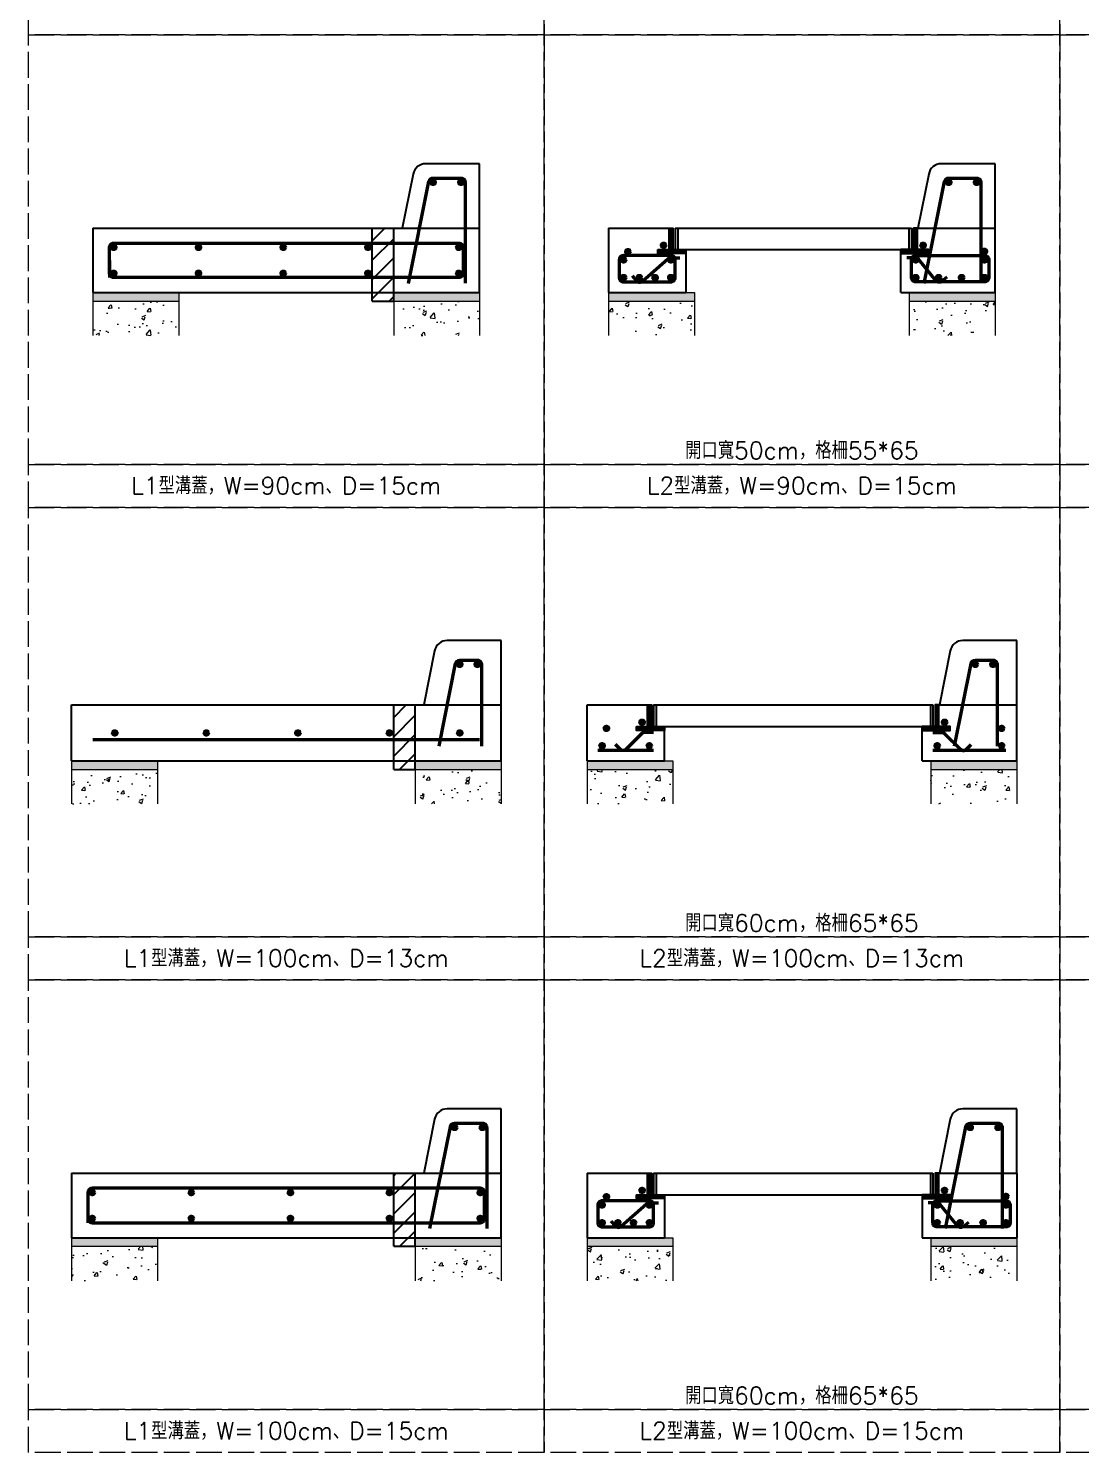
# Model space of a CAD drawing. Extents: x -2931 to 4779, y -2120 to 304.
# Drawn here: x 1044 to 1534, y -2120 to -1458 of the extents above; entities that cross this region are included whole.
import ezdxf

# ---------------------------------------------------------------- set-up
doc = ezdxf.new("R2010")
doc.units = 0
doc.header["$MEASUREMENT"] = 0
doc.linetypes.add('ACAD_ISO02W100', pattern=[15, 12, -3])
doc.layers.add('一、4.基本-隱藏', color=9, linetype='ACAD_ISO02W100', lineweight=20, plot=False)
doc.layers.add('三、3.文字-註解文字', color=2, linetype='Continuous')
for name, color, linetype, lineweight in [('二、1.繪圖-既有設施', 8, 'Continuous', 20), ('二、2.繪圖-施作項目', 181, 'Continuous', 30), ('二、5.繪圖-鋼筋', 60, 'Continuous', 50), ('二、6.繪圖-其他施作項目', 35, 'Continuous', 30)]:
    doc.layers.add(name, color=color, linetype=linetype, lineweight=lineweight)
doc.styles.add('Content', font='romans.shx', dxfattribs={"height": 4, "bigfont": 'genie.shx'})
doc.linetypes.add('ZIGZAG', pattern='A,0.00254,-5.08,[131,ltypeshp.shx,S=5.08,R=0,X=-5.08,Y=0],-10.16,[131,ltypeshp.shx,S=5.08,R=180,X=5.08,Y=0],-5.08', length=20.32254)
pattern_1 = [(0, (-454045.0519, -667553.1937), (1.27, 1.27), [0.635, -1.905]), (90, (-454044.7344, -667553.5112), (-1.27, 1.27), [0.635, -1.905])]
pattern_2 = [(50, (-454045.052, -667553.194), (18.2184669, -1.59390855), [1.905, -20.955]), (355, (-454045.052, -667553.194), (-3.52434214, 19.10568452), [1.524, -16.7640584]), (100.4514447, (-454043.534, -667553.326), (14.6941247, 17.5117752), [1.6190009, -17.80902446]), (46.1842, (-454045.052, -667548.114), (27.1079041, -4.2042328), [2.8575, -31.4325]), (96.6355576, (-454042.793, -667548.464), (23.7404134, 24.7426125), [2.4285023, -26.7135608]), (351.184151, (-454045.052, -667548.114), (23.7404134, 24.7426125), [2.2859967, -25.1459732]), (21, (-454042.512, -667549.384), (15.16143913, -10.22651982), [1.905, -20.955]), (326, (-454042.512, -667549.384), (6.18020283, 18.4187966), [1.524, -16.764]), (71.451445, (-454041.248, -667550.236), (21.34164193, 8.1922769), [1.6190009, -17.80899376]), (37.5, (-454045.052, -667553.1937), (0.308860325, 8.455503887), [0, -16.5608, 0, -17.018, 0, -16.8275]), (7.5, (-454045.052, -667553.194), (6.68196625, 10.01805748), [0, -9.7028, 0, -16.1798, 0, -6.4135]), (327.5, (-454050.716, -667553.194), (13.559059517, -0.5728744), [0, -6.35, 0, -19.812, 0, -26.289]), (317.5, (-454053.256, -667553.194), (14.81291814, 2.5426491), [0, -8.255, 0, -13.1572, 0, -18.669])]

msp = doc.modelspace()

# ---------------------------------------------------------------- hatches: boundary and pattern name
at = {"layer": '二、1.繪圖-既有設施'}
h = msp.add_hatch(dxfattribs=at)
h.set_pattern_fill('CROSS', color=256, scale=0.2)
h.set_pattern_definition(pattern_1)
h.paths.add_polyline_path([(1253.868, -1580.464), (1213.868, -1580.464), (1213.868, -1584.464), (1253.868, -1584.464)])
h.paths.add_polyline_path([(1113.868, -1580.464), (1073.868, -1580.464), (1073.868, -1584.464), (1113.868, -1584.464)])
h = msp.add_hatch(dxfattribs=at)
h.set_pattern_fill('CROSS', color=256, scale=0.2)
h.set_pattern_definition(pattern_1)
h.paths.add_polyline_path([(1493.868, -1580.464), (1453.868, -1580.464), (1453.868, -1584.464), (1493.868, -1584.464)])
h.paths.add_polyline_path([(1353.868, -1580.464), (1349.868, -1580.464), (1313.868, -1580.464), (1313.868, -1584.464), (1353.868, -1584.464)])
h = msp.add_hatch(dxfattribs=at)
h.set_pattern_fill('AR-CONC', color=256, scale=0.1)
h.set_pattern_definition(pattern_2)
h.paths.add_polyline_path([(1213.868, -1600.464), (1253.868, -1600.464), (1253.868, -1584.464), (1213.868, -1584.464)])
h.paths.add_polyline_path([(1073.868, -1600.464), (1113.868, -1600.464), (1113.868, -1584.464), (1073.868, -1584.464)])
h = msp.add_hatch(dxfattribs=at)
h.set_pattern_fill('AR-CONC', color=256, scale=0.1)
h.set_pattern_definition(pattern_2)
h.paths.add_polyline_path([(1453.868, -1600.464), (1493.868, -1600.464), (1493.868, -1584.464), (1453.868, -1584.464)])
h.paths.add_polyline_path([(1313.868, -1600.464), (1353.868, -1600.464), (1353.868, -1584.464), (1313.868, -1584.464)])
h = msp.add_hatch(dxfattribs=at)
h.set_pattern_fill('CROSS', color=256, scale=0.2)
h.set_pattern_definition([(0, (-454045.0519, -667553.1937), (1.27, 1.27), [0.635, -1.905]), (90, (-454044.7344, -667553.5112), (-1.27, 1.27), [0.635, -1.905])])
h.paths.add_polyline_path([(1103.868, -1798.464), (1063.868, -1798.464), (1063.868, -1802.464), (1103.868, -1802.464)])
h.paths.add_polyline_path([(1263.868, -1798.464), (1223.868, -1798.464), (1223.868, -1802.464), (1263.868, -1802.464)])
h = msp.add_hatch(dxfattribs=at)
h.set_pattern_fill('AR-CONC', color=256, scale=0.1)
h.set_pattern_definition([(50, (-454045.052, -667553.194), (18.2184669, -1.59390855), [1.905, -20.955]), (355, (-454045.052, -667553.194), (-3.52434214, 19.10568452), [1.524, -16.7640584]), (100.4514447, (-454043.534, -667553.326), (14.6941247, 17.5117752), [1.6190009, -17.80902446]), (46.1842, (-454045.052, -667548.114), (27.1079041, -4.2042328), [2.8575, -31.4325]), (96.6355576, (-454042.793, -667548.464), (23.7404134, 24.7426125), [2.4285023, -26.7135608]), (351.184151, (-454045.052, -667548.114), (23.7404134, 24.7426125), [2.2859967, -25.1459732]), (21, (-454042.512, -667549.384), (15.16143913, -10.22651982), [1.905, -20.955]), (326, (-454042.512, -667549.384), (6.18020283, 18.4187966), [1.524, -16.764]), (71.451445, (-454041.248, -667550.236), (21.34164193, 8.1922769), [1.6190009, -17.80899376]), (37.5, (-454045.052, -667553.1937), (0.308860325, 8.455503887), [0, -16.5608, 0, -17.018, 0, -16.8275]), (7.5, (-454045.052, -667553.194), (6.68196625, 10.01805748), [0, -9.7028, 0, -16.1798, 0, -6.4135]), (327.5, (-454050.716, -667553.194), (13.559059517, -0.5728744), [0, -6.35, 0, -19.812, 0, -26.289]), (317.5, (-454053.256, -667553.194), (14.81291814, 2.5426491), [0, -8.255, 0, -13.1572, 0, -18.669])])
h.paths.add_polyline_path([(1223.868, -1818.464), (1263.868, -1818.464), (1263.868, -1802.464), (1223.868, -1802.464)])
h.paths.add_polyline_path([(1063.868, -1818.464), (1103.868, -1818.464), (1103.868, -1802.464), (1063.868, -1802.464)])
h = msp.add_hatch(dxfattribs=at)
h.set_pattern_fill('CROSS', color=256, scale=0.2)
h.set_pattern_definition(pattern_1)
h.paths.add_polyline_path([(1343.868, -1798.464), (1339.868, -1798.464), (1303.868, -1798.464), (1303.868, -1802.464), (1343.868, -1802.464)])
h.paths.add_polyline_path([(1503.868, -1798.464), (1463.868, -1798.464), (1463.868, -1802.464), (1503.868, -1802.464)])
h = msp.add_hatch(dxfattribs=at)
h.set_pattern_fill('AR-CONC', color=256, scale=0.1)
h.set_pattern_definition(pattern_2)
h.paths.add_polyline_path([(1463.868, -1818.464), (1503.868, -1818.464), (1503.868, -1802.464), (1463.868, -1802.464)])
h.paths.add_polyline_path([(1303.868, -1818.464), (1343.868, -1818.464), (1343.868, -1802.464), (1303.868, -1802.464)])
h = msp.add_hatch(dxfattribs=at)
h.set_pattern_fill('CROSS', color=256, scale=0.2)
h.set_pattern_definition([(0, (-454045.0519, -667553.1937), (1.27, 1.27), [0.635, -1.905]), (90, (-454044.7344, -667553.5112), (-1.27, 1.27), [0.635, -1.905])])
h.paths.add_polyline_path([(1263.868, -2020.464), (1223.868, -2020.464), (1223.868, -2024.464), (1263.868, -2024.464)])
h.paths.add_polyline_path([(1103.868, -2020.464), (1063.868, -2020.464), (1063.868, -2024.464), (1103.868, -2024.464)])
h = msp.add_hatch(dxfattribs=at)
h.set_pattern_fill('CROSS', color=256, scale=0.2)
h.set_pattern_definition([(0, (-454045.0519, -667553.1937), (1.27, 1.27), [0.635, -1.905]), (90, (-454044.7344, -667553.5112), (-1.27, 1.27), [0.635, -1.905])])
h.paths.add_polyline_path([(1503.868, -2020.464), (1463.868, -2020.464), (1463.868, -2024.464), (1503.868, -2024.464)])
h.paths.add_polyline_path([(1343.868, -2020.464), (1339.868, -2020.464), (1303.868, -2020.464), (1303.868, -2024.464), (1343.868, -2024.464)])
h = msp.add_hatch(dxfattribs=at)
h.set_pattern_fill('AR-CONC', color=256, scale=0.1)
h.set_pattern_definition([(50, (-454045.052, -667553.194), (18.2184669, -1.59390855), [1.905, -20.955]), (355, (-454045.052, -667553.194), (-3.52434214, 19.10568452), [1.524, -16.7640584]), (100.4514447, (-454043.534, -667553.326), (14.6941247, 17.5117752), [1.6190009, -17.80902446]), (46.1842, (-454045.052, -667548.114), (27.1079041, -4.2042328), [2.8575, -31.4325]), (96.6355576, (-454042.793, -667548.464), (23.7404134, 24.7426125), [2.4285023, -26.7135608]), (351.184151, (-454045.052, -667548.114), (23.7404134, 24.7426125), [2.2859967, -25.1459732]), (21, (-454042.512, -667549.384), (15.16143913, -10.22651982), [1.905, -20.955]), (326, (-454042.512, -667549.384), (6.18020283, 18.4187966), [1.524, -16.764]), (71.451445, (-454041.248, -667550.236), (21.34164193, 8.1922769), [1.6190009, -17.80899376]), (37.5, (-454045.052, -667553.1937), (0.308860325, 8.455503887), [0, -16.5608, 0, -17.018, 0, -16.8275]), (7.5, (-454045.052, -667553.194), (6.68196625, 10.01805748), [0, -9.7028, 0, -16.1798, 0, -6.4135]), (327.5, (-454050.716, -667553.194), (13.559059517, -0.5728744), [0, -6.35, 0, -19.812, 0, -26.289]), (317.5, (-454053.256, -667553.194), (14.81291814, 2.5426491), [0, -8.255, 0, -13.1572, 0, -18.669])])
h.paths.add_polyline_path([(1223.868, -2040.464), (1263.868, -2040.464), (1263.868, -2024.464), (1223.868, -2024.464)])
h.paths.add_polyline_path([(1063.868, -2040.464), (1103.868, -2040.464), (1103.868, -2024.464), (1063.868, -2024.464)])
h = msp.add_hatch(dxfattribs=at)
h.set_pattern_fill('AR-CONC', color=256, scale=0.1)
h.set_pattern_definition([(50, (-454045.052, -667553.194), (18.2184669, -1.59390855), [1.905, -20.955]), (355, (-454045.052, -667553.194), (-3.52434214, 19.10568452), [1.524, -16.7640584]), (100.4514447, (-454043.534, -667553.326), (14.6941247, 17.5117752), [1.6190009, -17.80902446]), (46.1842, (-454045.052, -667548.114), (27.1079041, -4.2042328), [2.8575, -31.4325]), (96.6355576, (-454042.793, -667548.464), (23.7404134, 24.7426125), [2.4285023, -26.7135608]), (351.184151, (-454045.052, -667548.114), (23.7404134, 24.7426125), [2.2859967, -25.1459732]), (21, (-454042.512, -667549.384), (15.16143913, -10.22651982), [1.905, -20.955]), (326, (-454042.512, -667549.384), (6.18020283, 18.4187966), [1.524, -16.764]), (71.451445, (-454041.248, -667550.236), (21.34164193, 8.1922769), [1.6190009, -17.80899376]), (37.5, (-454045.052, -667553.1937), (0.308860325, 8.455503887), [0, -16.5608, 0, -17.018, 0, -16.8275]), (7.5, (-454045.052, -667553.194), (6.68196625, 10.01805748), [0, -9.7028, 0, -16.1798, 0, -6.4135]), (327.5, (-454050.716, -667553.194), (13.559059517, -0.5728744), [0, -6.35, 0, -19.812, 0, -26.289]), (317.5, (-454053.256, -667553.194), (14.81291814, 2.5426491), [0, -8.255, 0, -13.1572, 0, -18.669])])
h.paths.add_polyline_path([(1463.868, -2040.464), (1503.868, -2040.464), (1503.868, -2024.464), (1463.868, -2024.464)])
h.paths.add_polyline_path([(1303.868, -2040.464), (1343.868, -2040.464), (1343.868, -2024.464), (1303.868, -2024.464)])
at = {"layer": '二、5.繪圖-鋼筋'}
h = msp.add_hatch(color=256, dxfattribs=at)
h.dxf.hatch_style = 1
h.paths.add_polyline_path([(1233.208, -1529.164, 1), (1231.208, -1529.164, 1)])
h = msp.add_hatch(color=256, dxfattribs=at)
h.dxf.hatch_style = 1
h.paths.add_polyline_path([(1246.168, -1529.164, 1), (1244.168, -1529.164, 1)])
h = msp.add_hatch(color=256, dxfattribs=at)
h.dxf.hatch_style = 1
h.paths.add_polyline_path([(1473.208, -1529.164, 1), (1471.208, -1529.164, 1)])
h = msp.add_hatch(color=256, dxfattribs=at)
h.dxf.hatch_style = 1
h.paths.add_polyline_path([(1486.168, -1529.164, 1), (1484.168, -1529.164, 1)])
h = msp.add_hatch(color=256, dxfattribs=at)
h.dxf.hatch_style = 1
h.paths.add_polyline_path([(1340.468, -1558.464, 1), (1338.468, -1558.464, 1)])
h = msp.add_hatch(color=256, dxfattribs=at)
h.dxf.hatch_style = 1
h.paths.add_polyline_path([(1461.268, -1558.464, 1), (1459.268, -1558.464, 1)])
h = msp.add_hatch(color=256, dxfattribs=at)
h.dxf.hatch_style = 1
h.paths.add_polyline_path([(1084.568, -1559.464, 1), (1082.568, -1559.464, 1)])
h = msp.add_hatch(color=256, dxfattribs=at)
h.dxf.hatch_style = 1
h.paths.add_polyline_path([(1124.008, -1559.464, 1), (1122.008, -1559.464, 1)])
h = msp.add_hatch(color=256, dxfattribs=at)
h.dxf.hatch_style = 1
h.paths.add_polyline_path([(1163.448, -1559.464, 1), (1161.448, -1559.464, 1)])
h = msp.add_hatch(color=256, dxfattribs=at)
h.dxf.hatch_style = 1
h.paths.add_polyline_path([(1202.868, -1559.464, 1), (1200.868, -1559.464, 1)])
h = msp.add_hatch(color=256, dxfattribs=at)
h.dxf.hatch_style = 1
h.paths.add_polyline_path([(1245.168, -1559.464, 1), (1243.168, -1559.464, 1)])
h = msp.add_hatch(color=256, dxfattribs=at)
h.dxf.hatch_style = 1
h.paths.add_polyline_path([(1321.868, -1565.264, 1), (1319.868, -1565.264, 1)])
h = msp.add_hatch(color=256, dxfattribs=at)
h.dxf.hatch_style = 1
h.paths.add_polyline_path([(1323.868, -1561.364, 1), (1321.868, -1561.364, 1)])
h = msp.add_hatch(color=256, dxfattribs=at)
h.dxf.hatch_style = 1
h.paths.add_polyline_path([(1343.868, -1565.264, 1), (1341.868, -1565.264, 1)])
h = msp.add_hatch(color=256, dxfattribs=at)
h.dxf.hatch_style = 1
h.paths.add_polyline_path([(1457.868, -1565.264, 1), (1455.868, -1565.264, 1)])
h = msp.add_hatch(color=256, dxfattribs=at)
h.dxf.hatch_style = 1
h.paths.add_polyline_path([(1489.868, -1561.264, 1), (1487.868, -1561.264, 1)])
h = msp.add_hatch(color=256, dxfattribs=at)
h.dxf.hatch_style = 1
h.paths.add_polyline_path([(1489.868, -1565.264, 1), (1487.868, -1565.264, 1)])
h = msp.add_hatch(color=256, dxfattribs=at)
h.dxf.hatch_style = 1
h.paths.add_polyline_path([(1084.568, -1571.464, 1), (1082.568, -1571.464, 1)])
h = msp.add_hatch(color=256, dxfattribs=at)
h.dxf.hatch_style = 1
h.paths.add_polyline_path([(1124.008, -1571.464, 1), (1122.008, -1571.464, 1)])
h = msp.add_hatch(color=256, dxfattribs=at)
h.dxf.hatch_style = 1
h.paths.add_polyline_path([(1163.448, -1571.464, 1), (1161.448, -1571.464, 1)])
h = msp.add_hatch(color=256, dxfattribs=at)
h.dxf.hatch_style = 1
h.paths.add_polyline_path([(1202.868, -1571.464, 1), (1200.868, -1571.464, 1)])
h = msp.add_hatch(color=256, dxfattribs=at)
h.dxf.hatch_style = 1
h.paths.add_polyline_path([(1245.168, -1571.464, 1), (1243.168, -1571.464, 1)])
h = msp.add_hatch(color=256, dxfattribs=at)
h.dxf.hatch_style = 1
h.paths.add_polyline_path([(1321.868, -1573.464, 1), (1319.868, -1573.464, 1)])
h = msp.add_hatch(color=256, dxfattribs=at)
h.dxf.hatch_style = 1
h.paths.add_polyline_path([(1329.208, -1573.464, 1), (1327.208, -1573.464, 1)])
h = msp.add_hatch(color=256, dxfattribs=at)
h.dxf.hatch_style = 1
h.paths.add_polyline_path([(1336.548, -1573.464, 1), (1334.548, -1573.464, 1)])
h = msp.add_hatch(color=256, dxfattribs=at)
h.dxf.hatch_style = 1
h.paths.add_polyline_path([(1343.868, -1573.464, 1), (1341.868, -1573.464, 1)])
h = msp.add_hatch(color=256, dxfattribs=at)
h.dxf.hatch_style = 1
h.paths.add_polyline_path([(1457.868, -1573.464, 1), (1455.868, -1573.464, 1)])
h = msp.add_hatch(color=256, dxfattribs=at)
h.dxf.hatch_style = 1
h.paths.add_polyline_path([(1468.528, -1573.464, 1), (1466.528, -1573.464, 1)])
h = msp.add_hatch(color=256, dxfattribs=at)
h.dxf.hatch_style = 1
h.paths.add_polyline_path([(1479.188, -1573.464, 1), (1477.188, -1573.464, 1)])
h = msp.add_hatch(color=256, dxfattribs=at)
h.dxf.hatch_style = 1
h.paths.add_polyline_path([(1489.868, -1573.464, 1), (1487.868, -1573.464, 1)])
h = msp.add_hatch(color=256, dxfattribs=at)
h.dxf.hatch_style = 1
h.paths.add_polyline_path([(1245.608, -1753.564, 1), (1243.608, -1753.564, 1)])
h = msp.add_hatch(color=256, dxfattribs=at)
h.dxf.hatch_style = 1
h.paths.add_polyline_path([(1253.768, -1753.564, 1), (1251.768, -1753.564, 1)])
h = msp.add_hatch(color=256, dxfattribs=at)
h.dxf.hatch_style = 1
h.paths.add_polyline_path([(1485.608, -1753.564, 1), (1483.608, -1753.564, 1)])
h = msp.add_hatch(color=256, dxfattribs=at)
h.dxf.hatch_style = 1
h.paths.add_polyline_path([(1493.768, -1753.564, 1), (1491.768, -1753.564, 1)])
h = msp.add_hatch(color=256, dxfattribs=at)
h.dxf.hatch_style = 1
h.paths.add_polyline_path([(1313.868, -1783.364, 1), (1311.868, -1783.364, 1)])
h = msp.add_hatch(color=256, dxfattribs=at)
h.dxf.hatch_style = 1
h.paths.add_polyline_path([(1330.468, -1780.464, 1), (1328.468, -1780.464, 1)])
h = msp.add_hatch(color=256, dxfattribs=at)
h.dxf.hatch_style = 1
h.paths.add_polyline_path([(1471.268, -1780.464, 1), (1469.268, -1780.464, 1)])
h = msp.add_hatch(color=256, dxfattribs=at)
h.dxf.hatch_style = 1
h.paths.add_polyline_path([(1497.868, -1783.364, 1), (1495.868, -1783.364, 1)])
h = msp.add_hatch(color=256, dxfattribs=at)
h.dxf.hatch_style = 1
h.paths.add_polyline_path([(1085.028, -1785.464, 1), (1083.028, -1785.464, 1)])
h = msp.add_hatch(color=256, dxfattribs=at)
h.dxf.hatch_style = 1
h.paths.add_polyline_path([(1127.648, -1785.464, 1), (1125.648, -1785.464, 1)])
h = msp.add_hatch(color=256, dxfattribs=at)
h.dxf.hatch_style = 1
h.paths.add_polyline_path([(1170.268, -1785.464, 1), (1168.268, -1785.464, 1)])
h = msp.add_hatch(color=256, dxfattribs=at)
h.dxf.hatch_style = 1
h.paths.add_polyline_path([(1212.868, -1785.464, 1), (1210.868, -1785.464, 1)])
h = msp.add_hatch(color=256, dxfattribs=at)
h.dxf.hatch_style = 1
h.paths.add_polyline_path([(1245.608, -1785.464, 1), (1243.608, -1785.464, 1)])
h = msp.add_hatch(color=256, dxfattribs=at)
h.dxf.hatch_style = 1
h.paths.add_polyline_path([(1311.868, -1791.464, 1), (1309.868, -1791.464, 1)])
h = msp.add_hatch(color=256, dxfattribs=at)
h.dxf.hatch_style = 1
h.paths.add_polyline_path([(1333.868, -1791.464, 1), (1331.868, -1791.464, 1)])
h = msp.add_hatch(color=256, dxfattribs=at)
h.dxf.hatch_style = 1
h.paths.add_polyline_path([(1467.868, -1791.464, 1), (1465.868, -1791.464, 1)])
h = msp.add_hatch(color=256, dxfattribs=at)
h.dxf.hatch_style = 1
h.paths.add_polyline_path([(1497.868, -1791.464, 1), (1495.868, -1791.464, 1)])
h = msp.add_hatch(color=256, dxfattribs=at)
h.dxf.hatch_style = 1
h.paths.add_polyline_path([(1243.208, -1969.164, 1), (1241.208, -1969.164, 1)])
h = msp.add_hatch(color=256, dxfattribs=at)
h.dxf.hatch_style = 1
h.paths.add_polyline_path([(1256.168, -1969.164, 1), (1254.168, -1969.164, 1)])
h = msp.add_hatch(color=256, dxfattribs=at)
h.dxf.hatch_style = 1
h.paths.add_polyline_path([(1483.208, -1969.164, 1), (1481.208, -1969.164, 1)])
h = msp.add_hatch(color=256, dxfattribs=at)
h.dxf.hatch_style = 1
h.paths.add_polyline_path([(1496.168, -1969.164, 1), (1494.168, -1969.164, 1)])
h = msp.add_hatch(color=256, dxfattribs=at)
h.dxf.hatch_style = 1
h.paths.add_polyline_path([(1074.568, -1999.464, 1), (1072.568, -1999.464, 1)])
h = msp.add_hatch(color=256, dxfattribs=at)
h.dxf.hatch_style = 1
h.paths.add_polyline_path([(1120.668, -1999.464, 1), (1118.668, -1999.464, 1)])
h = msp.add_hatch(color=256, dxfattribs=at)
h.dxf.hatch_style = 1
h.paths.add_polyline_path([(1166.768, -1999.464, 1), (1164.768, -1999.464, 1)])
h = msp.add_hatch(color=256, dxfattribs=at)
h.dxf.hatch_style = 1
h.paths.add_polyline_path([(1212.868, -1999.464, 1), (1210.868, -1999.464, 1)])
h = msp.add_hatch(color=256, dxfattribs=at)
h.dxf.hatch_style = 1
h.paths.add_polyline_path([(1255.168, -1999.464, 1), (1253.168, -1999.464, 1)])
h = msp.add_hatch(color=256, dxfattribs=at)
h.dxf.hatch_style = 1
h.paths.add_polyline_path([(1313.868, -2001.364, 1), (1311.868, -2001.364, 1)])
h = msp.add_hatch(color=256, dxfattribs=at)
h.dxf.hatch_style = 1
h.paths.add_polyline_path([(1330.468, -1998.464, 1), (1328.468, -1998.464, 1)])
h = msp.add_hatch(color=256, dxfattribs=at)
h.dxf.hatch_style = 1
h.paths.add_polyline_path([(1471.268, -1998.464, 1), (1469.268, -1998.464, 1)])
h = msp.add_hatch(color=256, dxfattribs=at)
h.dxf.hatch_style = 1
h.paths.add_polyline_path([(1499.868, -2001.264, 1), (1497.868, -2001.264, 1)])
h = msp.add_hatch(color=256, dxfattribs=at)
h.dxf.hatch_style = 1
h.paths.add_polyline_path([(1311.868, -2005.264, 1), (1309.868, -2005.264, 1)])
h = msp.add_hatch(color=256, dxfattribs=at)
h.dxf.hatch_style = 1
h.paths.add_polyline_path([(1333.868, -2005.264, 1), (1331.868, -2005.264, 1)])
h = msp.add_hatch(color=256, dxfattribs=at)
h.dxf.hatch_style = 1
h.paths.add_polyline_path([(1467.868, -2005.264, 1), (1465.868, -2005.264, 1)])
h = msp.add_hatch(color=256, dxfattribs=at)
h.dxf.hatch_style = 1
h.paths.add_polyline_path([(1499.868, -2005.264, 1), (1497.868, -2005.264, 1)])
h = msp.add_hatch(color=256, dxfattribs=at)
h.dxf.hatch_style = 1
h.paths.add_polyline_path([(1074.568, -2011.464, 1), (1072.568, -2011.464, 1)])
h = msp.add_hatch(color=256, dxfattribs=at)
h.dxf.hatch_style = 1
h.paths.add_polyline_path([(1120.668, -2011.464, 1), (1118.668, -2011.464, 1)])
h = msp.add_hatch(color=256, dxfattribs=at)
h.dxf.hatch_style = 1
h.paths.add_polyline_path([(1166.768, -2011.464, 1), (1164.768, -2011.464, 1)])
h = msp.add_hatch(color=256, dxfattribs=at)
h.dxf.hatch_style = 1
h.paths.add_polyline_path([(1212.868, -2011.464, 1), (1210.868, -2011.464, 1)])
h = msp.add_hatch(color=256, dxfattribs=at)
h.dxf.hatch_style = 1
h.paths.add_polyline_path([(1255.168, -2011.464, 1), (1253.168, -2011.464, 1)])
h = msp.add_hatch(color=256, dxfattribs=at)
h.dxf.hatch_style = 1
h.paths.add_polyline_path([(1311.868, -2013.464, 1), (1309.868, -2013.464, 1)])
h = msp.add_hatch(color=256, dxfattribs=at)
h.dxf.hatch_style = 1
h.paths.add_polyline_path([(1319.208, -2013.464, 1), (1317.208, -2013.464, 1)])
h = msp.add_hatch(color=256, dxfattribs=at)
h.dxf.hatch_style = 1
h.paths.add_polyline_path([(1326.548, -2013.464, 1), (1324.548, -2013.464, 1)])
h = msp.add_hatch(color=256, dxfattribs=at)
h.dxf.hatch_style = 1
h.paths.add_polyline_path([(1333.868, -2013.464, 1), (1331.868, -2013.464, 1)])
h = msp.add_hatch(color=256, dxfattribs=at)
h.dxf.hatch_style = 1
h.paths.add_polyline_path([(1467.868, -2013.464, 1), (1465.868, -2013.464, 1)])
h = msp.add_hatch(color=256, dxfattribs=at)
h.dxf.hatch_style = 1
h.paths.add_polyline_path([(1478.528, -2013.464, 1), (1476.528, -2013.464, 1)])
h = msp.add_hatch(color=256, dxfattribs=at)
h.dxf.hatch_style = 1
h.paths.add_polyline_path([(1489.188, -2013.464, 1), (1487.188, -2013.464, 1)])
h = msp.add_hatch(color=256, dxfattribs=at)
h.dxf.hatch_style = 1
h.paths.add_polyline_path([(1499.868, -2013.464, 1), (1497.868, -2013.464, 1)])
at = {"layer": '二、6.繪圖-其他施作項目'}
h = msp.add_hatch(dxfattribs=at)
h.set_pattern_fill('ANSI31', color=256, scale=2)
h.set_pattern_definition([(45, (-453984.18, -666550.186), (-4.49012806, 4.49012806), [])])
h.paths.add_polyline_path([(1213.868, -1550.464), (1203.868, -1550.464), (1203.868, -1584.464), (1213.868, -1584.464)])
h = msp.add_hatch(dxfattribs=at)
h.set_pattern_fill('ANSI31', color=256, scale=0.2)
h.set_pattern_definition([(45, (3799.5368, -3591.519), (-0.4490128, 0.4490128), [])])
h.paths.add_polyline_path([(1343.868, -1550.464), (1342.068, -1550.464), (1342.068, -1560.464), (1336.868, -1560.464), (1336.868, -1562.264), (1349.868, -1562.264), (1349.868, -1560.464), (1343.868, -1560.464)])
h.paths.add_polyline_path([(1455.868, -1560.464), (1449.868, -1560.464), (1449.868, -1562.264), (1462.868, -1562.264), (1462.868, -1560.464), (1457.668, -1560.464), (1457.668, -1550.464), (1455.868, -1550.464)])
h = msp.add_hatch(dxfattribs=at)
h.set_pattern_fill('ANSI31', color=256, scale=2)
h.set_pattern_definition([(45, (-454027.6487, -666627.943), (-4.49012806, 4.49012806), [])])
h.paths.add_polyline_path([(1213.868, -1802.464), (1223.868, -1802.464), (1223.868, -1772.464), (1213.868, -1772.464)])
h = msp.add_hatch(dxfattribs=at)
h.set_pattern_fill('ANSI31', color=256, scale=0.2)
h.set_pattern_definition([(45, (3789.5368, -3763.3895), (-0.4490128, 0.4490128), [])])
h.paths.add_polyline_path([(1333.868, -1772.464), (1332.068, -1772.464), (1332.068, -1782.464), (1326.868, -1782.464), (1326.868, -1784.264), (1339.868, -1784.264), (1339.868, -1782.464), (1333.868, -1782.464)])
h.paths.add_polyline_path([(1465.868, -1782.464), (1459.868, -1782.464), (1459.868, -1784.264), (1472.868, -1784.264), (1472.868, -1782.464), (1467.668, -1782.464), (1467.668, -1772.464), (1465.868, -1772.464)])
h = msp.add_hatch(dxfattribs=at)
h.set_pattern_fill('ANSI31', color=256, scale=2)
h.set_pattern_definition([(45, (-453652.3485, -667606.305), (-4.49012806, 4.49012806), [])])
h.paths.add_polyline_path([(1223.868, -1990.464), (1213.868, -1990.464), (1213.868, -2024.464), (1223.868, -2024.464)])
h = msp.add_hatch(dxfattribs=at)
h.set_pattern_fill('ANSI31', color=256, scale=0.2)
h.set_pattern_definition([(45, (3789.5368, -3981.3895), (-0.4490128, 0.4490128), [])])
h.paths.add_polyline_path([(1333.868, -1990.464), (1332.068, -1990.464), (1332.068, -2000.464), (1326.868, -2000.464), (1326.868, -2002.264), (1339.868, -2002.264), (1339.868, -2000.464), (1333.868, -2000.464)])
h.paths.add_polyline_path([(1465.868, -2000.464), (1459.868, -2000.464), (1459.868, -2002.264), (1472.868, -2002.264), (1472.868, -2000.464), (1467.668, -2000.464), (1467.668, -1990.464), (1465.868, -1990.464)])

# ---------------------------------------------------------------- linework, layer by layer
at = {"layer": '一、4.基本-隱藏'}
for points in [[(1043.868, -1440.464), (1283.868, -1440.464), (1283.868, -1460.464), (1043.868, -1460.464)], [(1283.868, -1440.464), (1523.868, -1440.464), (1523.868, -1460.464), (1283.868, -1460.464)], [(1523.868, -1440.464), (1763.868, -1440.464), (1763.868, -1460.464), (1523.868, -1460.464)], [(1043.868, -1460.464), (1283.868, -1460.464), (1283.868, -1660.464), (1043.868, -1660.464)], [(1283.868, -1460.464), (1523.868, -1460.464), (1523.868, -1660.464), (1283.868, -1660.464)], [(1523.868, -1460.464), (1763.868, -1460.464), (1763.868, -1660.464), (1523.868, -1660.464)], [(1043.868, -1660.464), (1283.868, -1660.464), (1283.868, -1680.464), (1043.868, -1680.464)], [(1283.868, -1660.464), (1523.868, -1660.464), (1523.868, -1680.464), (1283.868, -1680.464)], [(1523.868, -1660.464), (1763.868, -1660.464), (1763.868, -1680.464), (1523.868, -1680.464)], [(1043.868, -1680.464), (1283.868, -1680.464), (1283.868, -1880.464), (1043.868, -1880.464)], [(1283.868, -1680.464), (1523.868, -1680.464), (1523.868, -1880.464), (1283.868, -1880.464)], [(1523.868, -1680.464), (1763.868, -1680.464), (1763.868, -1880.464), (1523.868, -1880.464)], [(1043.868, -1880.464), (1283.868, -1880.464), (1283.868, -1900.464), (1043.868, -1900.464)], [(1283.868, -1880.464), (1523.868, -1880.464), (1523.868, -1900.464), (1283.868, -1900.464)], [(1523.868, -1880.464), (1763.868, -1880.464), (1763.868, -1900.464), (1523.868, -1900.464)], [(1043.868, -1900.464), (1283.868, -1900.464), (1283.868, -2100.464), (1043.868, -2100.464)], [(1283.868, -1900.464), (1523.868, -1900.464), (1523.868, -2100.464), (1283.868, -2100.464)], [(1523.868, -1900.464), (1763.868, -1900.464), (1763.868, -2100.464), (1523.868, -2100.464)], [(1043.868, -2100.464), (1283.868, -2100.464), (1283.868, -2120.464), (1043.868, -2120.464)], [(1283.868, -2100.464), (1523.868, -2100.464), (1523.868, -2120.464), (1283.868, -2120.464)], [(1523.868, -2100.464), (1763.868, -2100.464), (1763.868, -2120.464), (1523.868, -2120.464)]]:
    msp.add_lwpolyline(points, close=True, dxfattribs=at)
at = {"layer": '二、1.繪圖-既有設施'}
for points in [[(1073.868, -1580.464), (1073.868, -1600.464)], [(1113.868, -1580.464), (1113.868, -1600.464)], [(1213.868, -1580.464), (1213.868, -1600.464)], [(1253.868, -1580.464), (1253.868, -1600.464)], [(1313.868, -1580.464), (1313.868, -1600.464)], [(1349.868, -1580.464), (1353.868, -1580.464)], [(1353.868, -1580.464), (1353.868, -1600.464)], [(1453.868, -1580.464), (1453.868, -1600.464)], [(1493.868, -1580.464), (1493.868, -1600.464)], [(1073.868, -1584.464), (1113.868, -1584.464)], [(1213.868, -1584.464), (1253.868, -1584.464)], [(1313.868, -1584.464), (1353.868, -1584.464)], [(1453.868, -1584.464), (1493.868, -1584.464)], [(1063.868, -1798.464), (1063.868, -1818.464)], [(1063.868, -1802.464), (1103.868, -1802.464)], [(1103.868, -1798.464), (1103.868, -1818.464)], [(1223.868, -1798.464), (1223.868, -1818.464)], [(1223.868, -1802.464), (1263.868, -1802.464)], [(1263.868, -1798.464), (1263.868, -1818.464)], [(1303.868, -1798.464), (1303.868, -1818.464)], [(1303.868, -1802.464), (1343.868, -1802.464)], [(1339.868, -1798.464), (1343.868, -1798.464)], [(1343.868, -1798.464), (1343.868, -1818.464)], [(1463.868, -1798.464), (1463.868, -1818.464)], [(1463.868, -1802.464), (1503.868, -1802.464)], [(1503.868, -1798.464), (1503.868, -1818.464)], [(1063.868, -2020.464), (1063.868, -2040.464)], [(1103.868, -2020.464), (1103.868, -2040.464)], [(1223.868, -2020.464), (1223.868, -2040.464)], [(1263.868, -2020.464), (1263.868, -2040.464)], [(1303.868, -2020.464), (1303.868, -2040.464)], [(1339.868, -2020.464), (1343.868, -2020.464)], [(1343.868, -2020.464), (1343.868, -2040.464)], [(1463.868, -2020.464), (1463.868, -2040.464)], [(1503.868, -2020.464), (1503.868, -2040.464)], [(1063.868, -2024.464), (1103.868, -2024.464)], [(1223.868, -2024.464), (1263.868, -2024.464)], [(1303.868, -2024.464), (1343.868, -2024.464)], [(1463.868, -2024.464), (1503.868, -2024.464)]]:
    msp.add_lwpolyline(points, dxfattribs=at)
at = {"layer": '二、2.繪圖-施作項目'}
for points in [[(1253.868, -1520.464), (1228.787, -1520.464, 0.3575108), (1222.904, -1525.288), (1217.868, -1550.464)], [(1493.868, -1520.464), (1468.787, -1520.464, 0.3575108), (1462.904, -1525.288), (1457.868, -1550.464)], [(1263.868, -1742.464), (1238.787, -1742.464, 0.3575108), (1232.904, -1747.288), (1227.868, -1772.464)], [(1503.868, -1742.464), (1478.787, -1742.464, 0.3575108), (1472.904, -1747.288), (1467.868, -1772.464)], [(1263.868, -1960.464), (1238.787, -1960.464, 0.3575108), (1232.904, -1965.288), (1227.868, -1990.464)], [(1503.868, -1960.464), (1478.787, -1960.464, 0.3575108), (1472.904, -1965.288), (1467.868, -1990.464)]]:
    msp.add_lwpolyline(points, format="xyb", dxfattribs=at)
for points in [[(1253.868, -1550.464), (1253.868, -1520.464)], [(1493.868, -1550.464), (1493.868, -1520.464)], [(1073.868, -1550.464), (1217.868, -1550.464)], [(1073.868, -1550.464), (1073.868, -1580.464)], [(1253.868, -1580.464), (1253.868, -1550.464)], [(1313.868, -1550.464), (1342.068, -1550.464)], [(1313.868, -1550.464), (1313.868, -1580.464)], [(1457.668, -1550.464), (1457.868, -1550.464)], [(1493.868, -1580.464), (1493.868, -1550.464)], [(1349.868, -1560.464), (1349.868, -1580.464)], [(1449.868, -1580.464), (1449.868, -1560.464)], [(1073.868, -1580.464), (1253.868, -1580.464)], [(1313.868, -1580.464), (1349.868, -1580.464)], [(1449.868, -1580.464), (1493.868, -1580.464)], [(1263.868, -1772.464), (1263.868, -1742.464)], [(1503.868, -1772.464), (1503.868, -1742.464)], [(1063.868, -1772.464), (1227.868, -1772.464)], [(1063.868, -1798.464), (1063.868, -1772.464)], [(1263.868, -1798.464), (1263.868, -1772.464)], [(1303.868, -1772.464), (1332.068, -1772.464)], [(1303.868, -1798.464), (1303.868, -1772.464)], [(1467.668, -1772.464), (1467.868, -1772.464)], [(1503.868, -1798.464), (1503.868, -1772.464)], [(1339.868, -1798.464), (1339.868, -1782.464)], [(1459.868, -1798.464), (1459.868, -1782.464)], [(1063.868, -1798.464), (1263.868, -1798.464)], [(1303.868, -1798.464), (1339.868, -1798.464)], [(1459.868, -1798.464), (1503.868, -1798.464)], [(1263.868, -1990.464), (1263.868, -1960.464)], [(1503.868, -1990.464), (1503.868, -1960.464)], [(1063.868, -1990.464), (1227.868, -1990.464)], [(1063.868, -1990.464), (1063.868, -2020.464)], [(1263.868, -2020.464), (1263.868, -1990.464)], [(1303.868, -1990.464), (1332.068, -1990.464)], [(1303.868, -1990.464), (1303.868, -2020.464)], [(1467.668, -1990.464), (1467.868, -1990.464)], [(1503.868, -1990.464), (1503.868, -2020.464)], [(1339.868, -2000.464), (1339.868, -2020.464)], [(1459.868, -2000.464), (1459.868, -2020.464)], [(1063.868, -2020.464), (1263.868, -2020.464)], [(1303.868, -2020.464), (1339.868, -2020.464)], [(1459.868, -2020.464), (1503.868, -2020.464)]]:
    msp.add_lwpolyline(points, dxfattribs=at)
at = {"layer": '二、2.繪圖-施作項目', "linetype": 'ZIGZAG', "ltscale": 0.005}
for points in [[(1217.868, -1550.464), (1253.868, -1550.464)], [(1457.868, -1550.464), (1493.868, -1550.464)], [(1227.868, -1772.464), (1263.868, -1772.464)], [(1467.868, -1772.464), (1503.868, -1772.464)], [(1227.868, -1990.464), (1263.868, -1990.464)], [(1467.868, -1990.464), (1503.868, -1990.464)]]:
    msp.add_lwpolyline(points, dxfattribs=at)
at = {"layer": '二、5.繪圖-鋼筋'}
for points in [[(1220.763, -1576.193), (1230.247, -1528.772, -0.3575108), (1232.208, -1527.164), (1245.168, -1527.164, -0.4142136), (1247.168, -1529.164), (1247.168, -1576.164)], [(1460.763, -1576.193), (1470.247, -1528.772, -0.3575108), (1472.208, -1527.164), (1485.168, -1527.164, -0.4142136), (1487.168, -1529.164), (1487.168, -1576.164)], [(1324.905, -1572.711), (1326.887, -1574.963, 0.4142136), (1329.71, -1575.143), (1341.502, -1564.763, -0.1824306), (1342.823, -1564.264), (1347.068, -1564.264)], [(1471.417, -1573.322), (1469.084, -1575.207, -0.4142136), (1466.271, -1574.909), (1458.269, -1565.007, 0.226529), (1456.713, -1564.264), (1452.668, -1564.264)], [(1234.967, -1791.572), (1242.647, -1753.172, -0.3575108), (1244.608, -1751.564), (1252.768, -1751.564, -0.4142136), (1254.768, -1753.564), (1254.768, -1791.564)], [(1474.967, -1791.572), (1482.647, -1753.172, -0.3575108), (1484.608, -1751.564), (1492.768, -1751.564, -0.4142136), (1494.768, -1753.564), (1494.768, -1791.564)], [(1334.868, -1785.264), (1330.697, -1785.264, 0.1989124), (1329.283, -1785.85), (1322.083, -1793.05, -0.4142136), (1319.254, -1793.05), (1317.133, -1790.929)], [(1464.868, -1785.264), (1469.04, -1785.264, -0.1989124), (1470.454, -1785.85), (1477.654, -1793.05, 0.4142136), (1480.483, -1793.05), (1482.604, -1790.929)], [(1230.763, -2016.193), (1240.247, -1968.772, -0.3575108), (1242.208, -1967.164), (1255.168, -1967.164, -0.4142136), (1257.168, -1969.164), (1257.168, -2016.164)], [(1470.763, -2016.193), (1480.247, -1968.772, -0.3575108), (1482.208, -1967.164), (1495.168, -1967.164, -0.4142136), (1497.168, -1969.164), (1497.168, -2016.164)], [(1314.905, -2012.711), (1316.887, -2014.963, 0.4142136), (1319.71, -2015.143), (1331.502, -2004.763, -0.1824306), (1332.823, -2004.264), (1337.068, -2004.264)], [(1481.417, -2013.322), (1479.084, -2015.207, -0.4142136), (1476.271, -2014.909), (1468.269, -2005.007, 0.226529), (1466.713, -2004.264), (1462.668, -2004.264)]]:
    msp.add_lwpolyline(points, format="xyb", dxfattribs=at)
for points in [[(1244.168, -1573.464), (1083.568, -1573.464, -0.4142136), (1081.568, -1571.464), (1081.568, -1559.464, -0.4142136), (1083.568, -1557.464), (1244.168, -1557.464, -0.4142136), (1246.168, -1559.464), (1246.168, -1571.464, -0.4142136)], [(1344.868, -1573.464), (1344.868, -1565.264, 0.4142136), (1342.868, -1563.264), (1320.868, -1563.264, 0.4142136), (1318.868, -1565.264), (1318.868, -1573.464, 0.4142136), (1320.868, -1575.464), (1342.868, -1575.464, 0.4142136)], [(1456.868, -1563.264), (1488.868, -1563.264, -0.4142136), (1490.868, -1565.264), (1490.868, -1573.464, -0.4142136), (1488.868, -1575.464), (1456.868, -1575.464, -0.4142136), (1454.868, -1573.464), (1454.868, -1565.264, -0.4142136)], [(1254.168, -1997.464), (1073.568, -1997.464, 0.4142136), (1071.568, -1999.464), (1071.568, -2011.464, 0.4142136), (1073.568, -2013.464), (1254.168, -2013.464, 0.4142136), (1256.168, -2011.464), (1256.168, -1999.464, 0.4142136)], [(1334.868, -2013.464), (1334.868, -2005.264, 0.4142136), (1332.868, -2003.264), (1310.868, -2003.264, 0.4142136), (1308.868, -2005.264), (1308.868, -2013.464, 0.4142136), (1310.868, -2015.464), (1332.868, -2015.464, 0.4142136)], [(1466.868, -2003.264), (1498.868, -2003.264, -0.4142136), (1500.868, -2005.264), (1500.868, -2013.464, -0.4142136), (1498.868, -2015.464), (1466.868, -2015.464, -0.4142136), (1464.868, -2013.464), (1464.868, -2005.264, -0.4142136)]]:
    msp.add_lwpolyline(points, format="xyb", close=True, dxfattribs=at)
for points in [[(1081.568, -1565.464), (1081.568, -1573.464)], [(1073.868, -1788.464), (1253.768, -1788.464)], [(1308.868, -1793.464), (1334.868, -1793.464)], [(1464.868, -1793.464), (1498.868, -1793.464)], [(1071.568, -2005.464), (1071.568, -2013.464)]]:
    msp.add_lwpolyline(points, dxfattribs=at)
for centre in [(1232.208, -1529.164), (1245.168, -1529.164), (1472.208, -1529.164), (1485.168, -1529.164), (1339.468, -1558.464), (1460.268, -1558.464), (1083.568, -1559.464), (1123.008, -1559.464), (1162.448, -1559.464), (1201.868, -1559.464), (1244.168, -1559.464), (1320.868, -1565.264), (1322.868, -1561.364), (1342.868, -1565.264), (1456.868, -1565.264), (1488.868, -1561.264), (1488.868, -1565.264), (1083.568, -1571.464), (1123.008, -1571.464), (1162.448, -1571.464), (1201.868, -1571.464), (1244.168, -1571.464), (1320.868, -1573.464), (1328.208, -1573.464), (1335.548, -1573.464), (1342.868, -1573.464), (1456.868, -1573.464), (1467.528, -1573.464), (1478.188, -1573.464), (1488.868, -1573.464), (1244.608, -1753.564), (1252.768, -1753.564), (1484.608, -1753.564), (1492.768, -1753.564), (1312.868, -1783.364), (1329.468, -1780.464), (1470.268, -1780.464), (1496.868, -1783.364), (1084.028, -1785.464), (1126.648, -1785.464), (1169.268, -1785.464), (1211.868, -1785.464), (1244.608, -1785.464), (1310.868, -1791.464), (1332.868, -1791.464), (1466.868, -1791.464), (1496.868, -1791.464), (1242.208, -1969.164), (1255.168, -1969.164), (1482.208, -1969.164), (1495.168, -1969.164), (1073.568, -1999.464), (1119.668, -1999.464), (1165.768, -1999.464), (1211.868, -1999.464), (1254.168, -1999.464), (1312.868, -2001.364), (1329.468, -1998.464), (1470.268, -1998.464), (1498.868, -2001.264), (1310.868, -2005.264), (1332.868, -2005.264), (1466.868, -2005.264), (1498.868, -2005.264), (1073.568, -2011.464), (1119.668, -2011.464), (1165.768, -2011.464), (1211.868, -2011.464), (1254.168, -2011.464), (1310.868, -2013.464), (1318.208, -2013.464), (1325.548, -2013.464), (1332.868, -2013.464), (1466.868, -2013.464), (1477.528, -2013.464), (1488.188, -2013.464), (1498.868, -2013.464)]:
    msp.add_circle(centre, 1, dxfattribs=at)
at = {"layer": '二、6.繪圖-其他施作項目'}
for points in [[(1203.868, -1584.464), (1203.868, -1550.464)], [(1213.868, -1584.464), (1213.868, -1550.464)], [(1344.868, -1550.464), (1344.868, -1560.464)], [(1344.868, -1550.464), (1454.868, -1550.464)], [(1346.068, -1550.464), (1346.068, -1560.464)], [(1453.668, -1550.464), (1453.668, -1560.464)], [(1454.868, -1550.464), (1454.868, -1560.464)], [(1344.868, -1560.464), (1454.868, -1560.464)], [(1203.868, -1584.464), (1213.868, -1584.464)], [(1213.868, -1802.464), (1213.868, -1772.464)], [(1223.868, -1802.464), (1223.868, -1772.464)], [(1334.868, -1772.464), (1334.868, -1782.464)], [(1334.868, -1772.464), (1464.868, -1772.464)], [(1336.068, -1772.464), (1336.068, -1782.464)], [(1463.668, -1772.464), (1463.668, -1782.464)], [(1464.868, -1772.464), (1464.868, -1782.464)], [(1334.868, -1782.464), (1464.868, -1782.464)], [(1213.868, -1802.464), (1223.868, -1802.464)], [(1213.868, -2024.464), (1213.868, -1990.464)], [(1223.868, -2024.464), (1223.868, -1990.464)], [(1334.868, -1990.464), (1334.868, -2000.464)], [(1334.868, -1990.464), (1464.868, -1990.464)], [(1336.068, -1990.464), (1336.068, -2000.464)], [(1463.668, -1990.464), (1463.668, -2000.464)], [(1464.868, -1990.464), (1464.868, -2000.464)], [(1334.868, -2000.464), (1464.868, -2000.464)], [(1213.868, -2024.464), (1223.868, -2024.464)]]:
    msp.add_lwpolyline(points, dxfattribs=at)
for points in [[(1336.868, -1560.464), (1342.068, -1560.464), (1342.068, -1550.464), (1343.868, -1550.464), (1343.868, -1560.464), (1349.868, -1560.464), (1349.868, -1562.264), (1336.868, -1562.264)], [(1457.668, -1550.464), (1455.868, -1550.464), (1455.868, -1560.464), (1449.868, -1560.464), (1449.868, -1562.264), (1462.868, -1562.264), (1462.868, -1560.464), (1457.668, -1560.464)], [(1326.868, -1782.464), (1332.068, -1782.464), (1332.068, -1772.464), (1333.868, -1772.464), (1333.868, -1782.464), (1339.868, -1782.464), (1339.868, -1784.264), (1326.868, -1784.264)], [(1467.668, -1772.464), (1465.868, -1772.464), (1465.868, -1782.464), (1459.868, -1782.464), (1459.868, -1784.264), (1472.868, -1784.264), (1472.868, -1782.464), (1467.668, -1782.464)], [(1326.868, -2000.464), (1332.068, -2000.464), (1332.068, -1990.464), (1333.868, -1990.464), (1333.868, -2000.464), (1339.868, -2000.464), (1339.868, -2002.264), (1326.868, -2002.264)], [(1467.668, -1990.464), (1465.868, -1990.464), (1465.868, -2000.464), (1459.868, -2000.464), (1459.868, -2002.264), (1472.868, -2002.264), (1472.868, -2000.464), (1467.668, -2000.464)]]:
    msp.add_lwpolyline(points, close=True, dxfattribs=at)

# ---------------------------------------------------------------- texts
at = {"layer": '三、3.文字-註解文字', "char_height": 8, "attachment_point": 5, "style": 'Content'}
for s, width, insert in [('開口寬50cm，格柵55*65', 131.3065, (1403.868, -1654.082)), ('L1型溝蓋，W=90cm、D=15cm', 169.09419, (1163.868, -1670.464)), ('L2型溝蓋，W=90cm、D=15cm', 169.09419, (1403.868, -1670.464)), ('開口寬60cm，格柵65*65', 131.3065, (1403.868, -1874.082)), ('L1型溝蓋，W=100cm、D=13cm', 185.18141, (1163.868, -1890.464)), ('L2型溝蓋，W=100cm、D=13cm', 188.89384, (1403.868, -1890.464)), ('開口寬60cm，格柵65*65', 131.3065, (1403.868, -2094.082)), ('L1型溝蓋，W=100cm、D=15cm', 185.4878, (1163.868, -2110.464)), ('L2型溝蓋，W=100cm、D=15cm', 181.58452, (1403.868, -2110.464))]:
    msp.add_mtext_dynamic_manual_height_columns(s, width=width, gutter_width=20, heights=[0], dxfattribs=dict(at, insert=insert))

doc.saveas('drawing.dxf')
